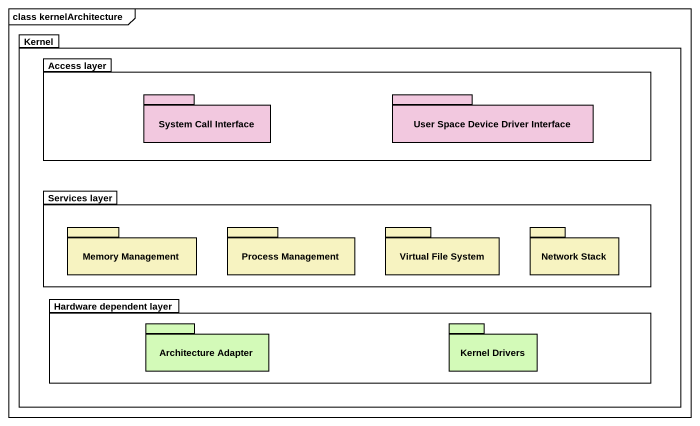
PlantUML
@startuml
mainframe class kernelArchitecture
package Kernel {
  package "Access layer" as Access_layer #FFFFFF {
    package "System Call Interface" as System_Call_Interface #F2C8DF {
    }
    package "User Space Device Driver Interface" as User_Space_Device_Driver #F2C8DF {
    }
  }
  package "Services layer" as Services_layer #FFFFFF {
    package "Memory Management" as Memory_Management #F7F3C1 {
    }
    package "Process Management" as Process_Management #F7F3C1 {
    }
    package "Virtual File System" as Virtual_File_System #F7F3C1 {
    }
    package "Network Stack" as Network_Stack #F7F3C1 {
    }
  }
  package "Hardware dependent layer" as Hardware_dependent_layer #FFFFFF {
    package "Architecture Adapter" as Architecture_Adapter #D3FAB8 {
    }
    package "Kernel Drivers" as Kernel_Drivers #D3FAB8 {
    }
  }
}
@enduml
